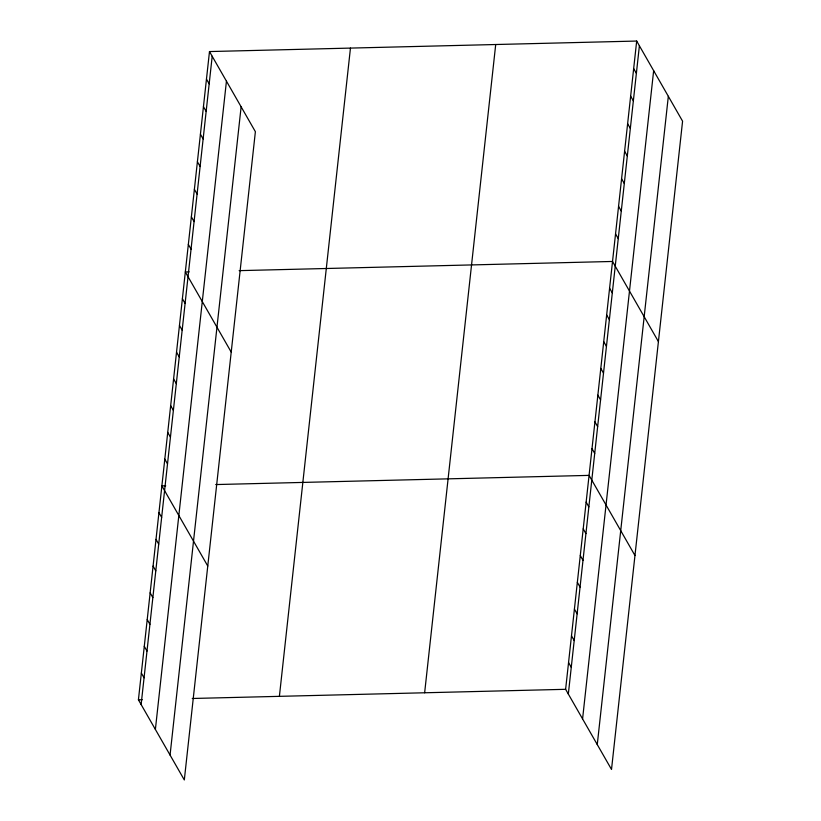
<?xml version="1.0" encoding="UTF-8"?>
<svg xmlns="http://www.w3.org/2000/svg" width="821" height="821" viewBox="0 0 821 821"><rect width="100%" height="100%" fill="white"/><g stroke="black" fill="none" stroke-linecap="round" stroke-linejoin="round"><path stroke-width="1.23" d="M209.488 51.559L255.382 131.688L184.315 779.95L138.421 699.81L209.488 51.559L636.686 41.05L682.579 121.19L611.512 769.441L565.618 689.312L636.686 41.05M141.13 704.551L212.198 56.29M155.385 729.428L226.442 81.176M170.06 755.063L241.128 106.812M279.397 696.341L350.464 48.09M424.642 692.77L495.71 44.519M568.337 694.043L639.395 45.781M582.582 718.919L653.649 70.668M597.267 744.565L668.335 96.303M189.169 271.874L185.32 271.967L231.214 352.096M239.147 270.643L612.528 261.458L658.421 341.598M165.719 485.796L161.87 485.888L207.764 566.028M215.697 484.564L589.078 475.38L634.972 555.519M138.421 699.81L142.259 699.718M192.247 698.486L565.618 689.312M633.668 68.605L636.378 73.336M630.641 96.149L633.36 100.88M627.624 123.704L630.333 128.435M624.607 151.249L627.316 155.99M621.589 178.804L624.299 183.535M618.562 206.358L621.271 211.089M615.545 233.903L618.254 238.644M609.593 288.202L612.302 292.933M606.657 314.936L609.377 319.677M603.733 341.68L606.442 346.411M600.798 368.424L603.507 373.155M597.862 395.158L600.582 399.899M594.938 421.902L597.647 426.633M592.003 448.646L594.712 453.377M586.143 502.124L588.852 506.855M583.208 528.868L585.917 533.599M580.283 555.601L582.992 560.333M577.348 582.346L580.057 587.077M574.413 609.09L577.122 613.821M571.488 635.823L574.197 640.554M568.553 662.568L571.262 667.299M206.461 79.103L209.17 83.845M203.444 106.658L206.153 111.389M200.427 134.213L203.136 138.944M197.399 161.758L200.119 166.489M194.382 189.312L197.091 194.043M191.365 216.857L194.074 221.598M188.337 244.412L191.057 249.143M182.395 298.7L185.105 303.442M179.46 325.444L182.17 330.175M176.525 352.188L179.235 356.919M173.6 378.922L176.31 383.664M170.665 405.666L173.375 410.397M167.73 432.41L170.44 437.141M164.805 459.144L167.515 463.886M158.935 512.632L161.655 517.363M156.011 539.366L158.72 544.107M153.075 566.11L155.785 570.841M150.14 592.854L152.86 597.585M147.216 619.588L149.925 624.329M144.28 646.332L146.99 651.063M141.345 673.076L144.065 677.807"/></g></svg>
